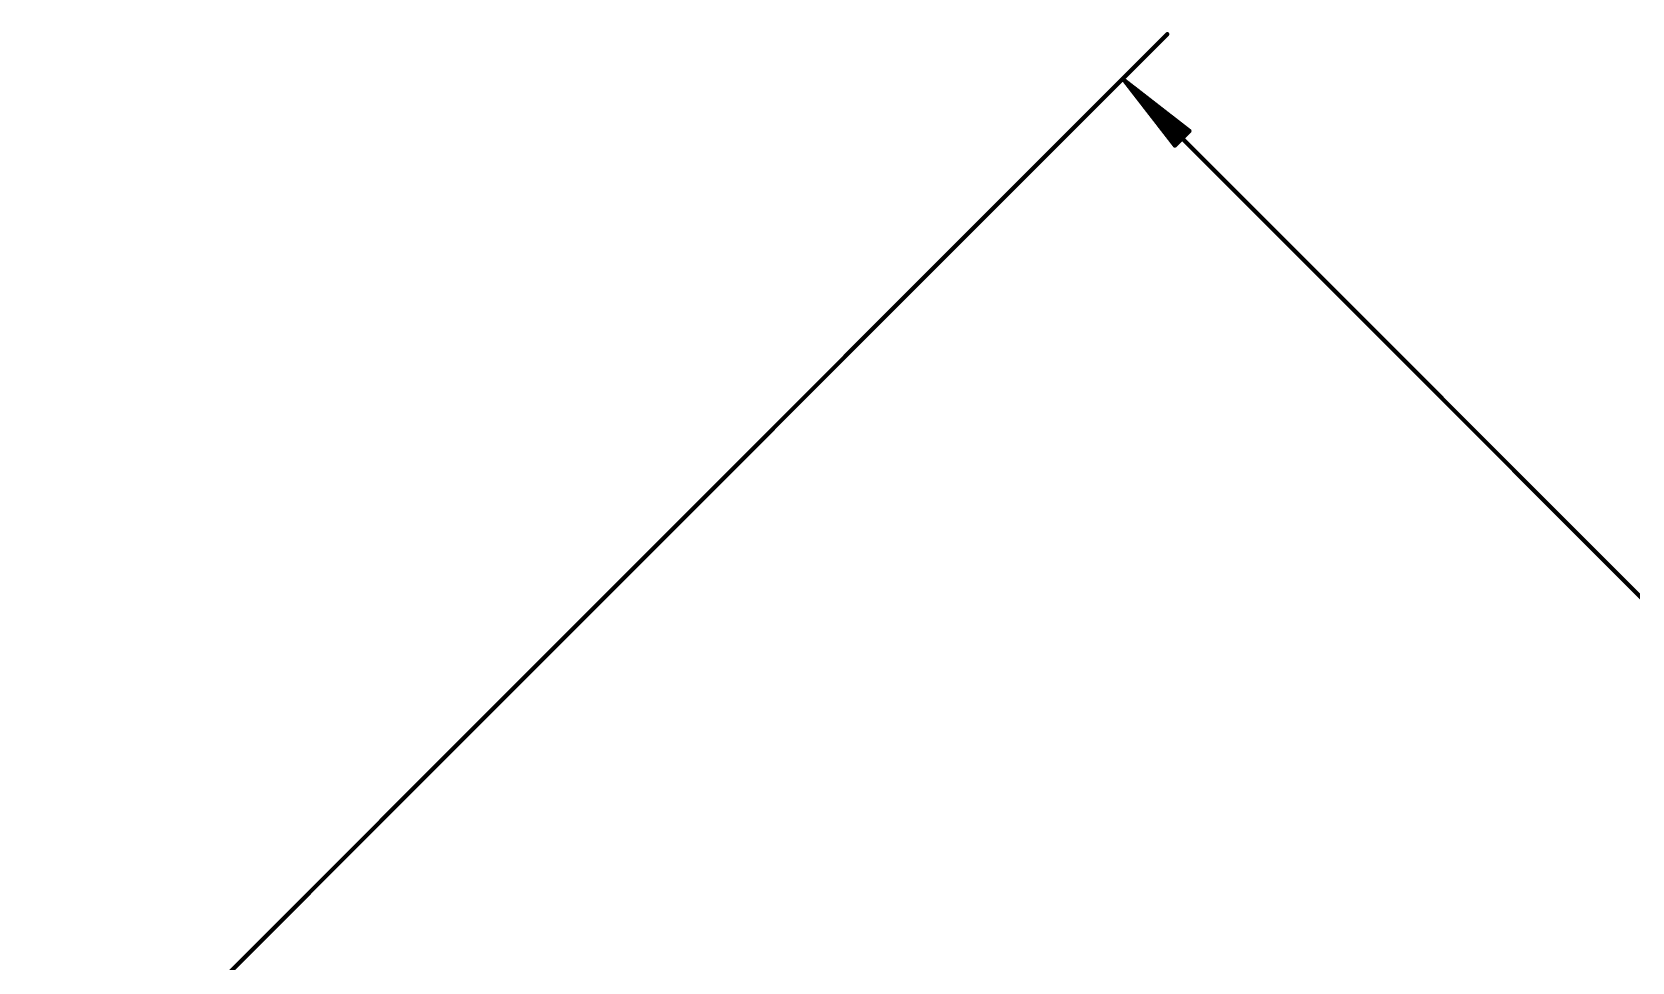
# Model space of a CAD drawing. Extents: x -17 to 92, y -61 to 85.
# Drawn here: x 6.28 to 55.75, y 55.9 to 84.63 of the extents above; entities that cross this region are included whole.
import ezdxf

# ---------------------------------------------------------------- set-up
doc = ezdxf.new("R2010")
doc.units = 0
doc.layers.add('47', color=253, linetype='CONTINUOUS')

msp = doc.modelspace()

# ---------------------------------------------------------------- linework, layer by layer
at = {"layer": '47', "const_width": 0.13}
for points in [[(6.35, 49.53), (41.3839, 84.5639)], [(40.051, 83.139), (83.139, 40.051)], [(40.051, 83.139), (42.0692, 81.5723)], [(41.6177, 81.1208), (40.051, 83.139)], [(40.051, 83.139), (41.9354, 81.4384)], [(41.7516, 81.2546), (40.051, 83.139)], [(40.051, 83.139), (42.0273, 81.5304)], [(41.6596, 81.1627), (40.051, 83.139)], [(42.0692, 81.5723), (41.6177, 81.1208)]]:
    msp.add_lwpolyline(points, dxfattribs=at)
at = {"layer": '47', "const_width": 0.065}
for points in [[(41.4068, 84.5409, 1), (41.3609, 84.5868)], [(40.0727, 83.1632, 1), (40.0292, 83.1149)], [(40.0751, 83.1608, 1), (40.0268, 83.1173)], [(40.0715, 83.1642, 1), (40.0304, 83.1138)], [(40.0762, 83.1596, 1), (40.0258, 83.1185)], [(40.0739, 83.162, 1), (40.028, 83.1161)], [(40.0709, 83.1647, 1), (40.031, 83.1134)], [(40.0766, 83.159, 1), (40.0253, 83.1191)], [(42.0922, 81.5493, 1), (42.0462, 81.5952)], [(42.0493, 81.5466, 1), (42.0891, 81.5979)], [(41.5948, 81.1438, 1), (41.6407, 81.0978)], [(41.5921, 81.1009, 1), (41.6434, 81.1407)], [(41.6344, 81.1422, 1), (41.6848, 81.1832)], [(41.7274, 81.2328, 1), (41.7757, 81.2764)], [(41.9136, 81.4143, 1), (41.9572, 81.4626)], [(42.0068, 81.5052, 1), (42.0478, 81.5556)]]:
    msp.add_lwpolyline(points, format="xyb", dxfattribs=at)

doc.saveas('drawing.dxf')
